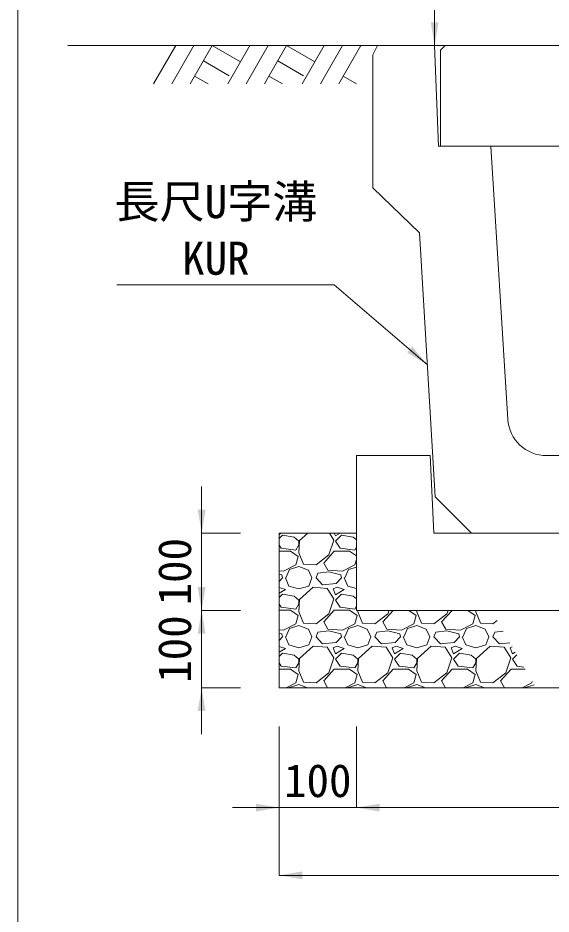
# Model space of a CAD drawing. Units: millimetres at full size, sheet at 1:40. Extents: x 206103 to 244503, y 883348 to 903496.
# Drawn here: x 240503 to 241192, y 890560 to 891718 of the extents above; entities that cross this region are included whole.
import ezdxf
from ezdxf.enums import TextEntityAlignment as Align

# ---------------------------------------------------------------- set-up
doc = ezdxf.new("R2010")
doc.units = ezdxf.units.MM
doc.header["$LTSCALE"] = 40
for name, color, linetype, lineweight in [('0_2', 7, 'Continuous', 20), ('図枠', 5, 'Continuous', 13), ('基礎ブロック', 2, 'Continuous', 13), ('基礎材', 7, 'Continuous', 15), ('寸法線', 7, 'Continuous', 13), ('引出線', 4, 'Continuous', 13), ('本体', 2, 'Continuous', 13), ('ﾊｯﾁﾝｸﾞ', 7, 'Continuous', 5)]:
    doc.layers.add(name, color=color, linetype=linetype, lineweight=lineweight)
doc.styles.add('ＭＳ ゴシック', font='')
doc.styles.get('ＭＳ ゴシック').set_extended_font_data('MS Gothic')

# ---------------------------------------------------------------- blocks, each defined once
blk = doc.blocks.new('filled_arrow')
at = {"color": 0, "linetype": 'Continuous', "lineweight": -2}
blk.add_solid([(7.5, 1.25), (0, 0), (7.5, -1.25)], dxfattribs=at)

msp = doc.modelspace()

# ---------------------------------------------------------------- linework, layer by layer
at = {"layer": '0_2'}
msp.add_line((240967.53, 891682.33), (240567.53, 891682.33), dxfattribs=at)
at = {"layer": '図枠'}
msp.add_line((240503.21, 903148.33), (240503.21, 883348.33), dxfattribs=at)
at = {"layer": '基礎ブロック', "lineweight": 20}
for p, q in [((241035.53, 891152.33), (240940.53, 891152.33)), ((240940.53, 891152.33), (240940.53, 891052.33)), ((241040.53, 891052.33), (241035.53, 891152.33)), ((240940.53, 891052.33), (240940.53, 890952.33)), ((241700.53, 891052.33), (241040.53, 891052.33)), ((240940.53, 890952.33), (241800.53, 890952.33))]:
    msp.add_line(p, q, dxfattribs=at)
at = {"layer": '基礎材'}
for p, q in [((240840.53, 891052.33), (240840.53, 890852.33)), ((240840.53, 890852.33), (241900.53, 890852.33))]:
    msp.add_line(p, q, dxfattribs=at)
at = {"layer": '基礎材', "lineweight": 13}
msp.add_line((240940.53, 891052.33), (240840.53, 891052.33), dxfattribs=at)
at = {"layer": '寸法線'}
for p, q in [((241041.53, 891682.33), (241041.53, 892582.33)), ((241546.53, 891682.33), (241041.53, 891682.33)), ((240740.53, 890892.33), (240740.53, 891112.33)), ((240790.53, 891052.33), (240740.53, 891052.33)), ((240740.53, 890792.33), (240740.53, 891012.33)), ((240790.53, 890952.33), (240740.53, 890952.33)), ((240790.53, 890952.33), (240740.53, 890952.33)), ((240790.53, 890852.33), (240740.53, 890852.33)), ((240840.53, 890802.33), (240840.53, 890697.39)), ((240840.53, 890802.33), (240840.53, 890609.89)), ((240940.53, 890802.33), (240940.53, 890697.39)), ((240940.53, 890802.33), (240940.53, 890697.39)), ((240780.53, 890697.39), (241000.53, 890697.39)), ((240940.53, 890697.39), (241800.53, 890697.39)), ((241900.53, 890609.89), (240840.53, 890609.89))]:
    msp.add_line(p, q, dxfattribs=at)
at = {"layer": '引出線'}
msp.add_lwpolyline([(241032.09, 891269.76), (240911.88, 891373.22), (240631.05, 891373.22)], dxfattribs=at)
at = {"layer": '本体'}
for p, q in [((240961.53, 891670.33), (240967.53, 891682.33)), ((240967.53, 891682.33), (241041.53, 891682.33)), ((241041.53, 891682.33), (241046.53, 891552.33)), ((240961.53, 891670.33), (240961.53, 891498.33)), ((241046.53, 891552.33), (241114.03, 891552.33)), ((241114.03, 891552.33), (241136.1, 891199.21)), ((240961.53, 891498.33), (241022.03, 891440.33)), ((241022.03, 891440.33), (241042.16, 891099.19)), ((241186, 891152.33), (241392.05, 891152.33)), ((241089.03, 891052.33), (241042.16, 891099.19)), ((241089.03, 891052.33), (241489.03, 891052.33))]:
    msp.add_line(p, q, dxfattribs=at)
at = {"layer": '本体', "lineweight": 20}
msp.add_lwpolyline([(241049.03, 891552.33), (241049.03, 891676.33), (241055.03, 891682.33), (241523.03, 891682.33), (241529.03, 891676.33), (241529.03, 891552.33)], close=True, dxfattribs=at)
at = {"layer": '本体'}
msp.add_arc((241186, 891202.33), 50, 183.57633, 270, dxfattribs=at)
at = {"layer": 'ﾊｯﾁﾝｸﾞ', "lineweight": 9}
for p, q in [((240706.97, 891682.33), (240678.32, 891632.71)), ((240730.59, 891682.33), (240701.94, 891632.71)), ((240754.21, 891682.33), (240725.56, 891632.71)), ((240754.21, 891682.33), (240790.78, 891661.22)), ((240802.97, 891682.33), (240774.32, 891632.71)), ((240826.59, 891682.33), (240797.94, 891632.71)), ((240850.21, 891682.33), (240821.56, 891632.71)), ((240850.21, 891682.33), (240886.78, 891661.22)), ((240898.97, 891682.33), (240870.32, 891632.71)), ((240922.59, 891682.33), (240893.94, 891632.71)), ((240946.21, 891682.33), (240917.56, 891632.71)), ((240742.79, 891662.55), (240776.2, 891643.26)), ((240838.79, 891662.55), (240872.2, 891643.26)), ((240731.37, 891642.76), (240748.78, 891632.71)), ((240827.37, 891642.76), (240844.78, 891632.71)), ((240923.37, 891642.76), (240940.78, 891632.71))]:
    msp.add_line(p, q, dxfattribs=at)
at = {"layer": 'ﾊｯﾁﾝｸﾞ'}
for p, q in [((240840.53, 891050.57), (240843.45, 891052.33)), ((240844.83, 891049.35), (240840.53, 891045.04)), ((240860.07, 891047.06), (240844.83, 891049.35)), ((240866.17, 891041.73), (240860.07, 891047.06)), ((240866.93, 891042.49), (240866.17, 891026.49)), ((240866.17, 891037.15), (240866.17, 891041.73)), ((240877.71, 891052.33), (240866.93, 891042.49)), ((240905.03, 891024.2), (240911.12, 891043.25)), ((240911.12, 891043.25), (240905.58, 891052.33)), ((240911.91, 891052.33), (240913.41, 891048.58)), ((240913.41, 891048.58), (240919.65, 891052.33)), ((240921.03, 891049.35), (240913.41, 891041.73)), ((240913.41, 891041.73), (240919.51, 891032.58)), ((240936.27, 891047.06), (240921.03, 891049.35)), ((240940.53, 891043.34), (240936.27, 891047.06)), ((240840.53, 891036.75), (240843.31, 891032.58)), ((240843.31, 891032.58), (240862.36, 891030.3)), ((240862.36, 891030.3), (240866.17, 891037.15)), ((240919.51, 891032.58), (240938.56, 891030.3)), ((240938.56, 891030.3), (240940.53, 891033.84)), ((240840.53, 891028.77), (240855.5, 891028.77)), ((240855.5, 891028.77), (240865.4, 891021.91)), ((240865.4, 891021.91), (240862.36, 891011.25)), ((240866.17, 891026.49), (240872.26, 891012.01)), ((240888.26, 891011.25), (240905.03, 891024.2)), ((240898.17, 891013.53), (240911.89, 891028.77)), ((240911.89, 891028.77), (240931.7, 891028.77)), ((240931.7, 891028.77), (240940.53, 891022.66)), ((240862.36, 891011.25), (240846.35, 891002.86)), ((240853.97, 891005.15), (240866.17, 891008.96)), ((240866.17, 891008.96), (240878.36, 891004.39)), ((240872.26, 891012.01), (240888.26, 891011.25)), ((240903.5, 891004.39), (240898.17, 891013.53)), ((240938.56, 891011.25), (240922.55, 891002.86)), ((240930.17, 891005.15), (240940.53, 891008.38)), ((240940.53, 891018.14), (240938.56, 891011.25)), ((240846.35, 891002.86), (240840.53, 891003.33)), ((240844.07, 890998.29), (240840.53, 890999.18)), ((240844.83, 890994.48), (240844.07, 890998.29)), ((240849.4, 890994.48), (240853.97, 891005.15)), ((240878.36, 891004.39), (240882.93, 890994.48)), ((240888.26, 890994.48), (240890.55, 891000.58)), ((240905.03, 891002.1), (240890.55, 891000.58)), ((240922.55, 891002.86), (240903.5, 891004.39)), ((240920.27, 890998.29), (240905.03, 891002.1)), ((240921.03, 890994.48), (240920.27, 890998.29)), ((240925.6, 890994.48), (240930.17, 891005.15)), ((240844.83, 890994.48), (240840.53, 890989.7)), ((240848.64, 890994.48), (240853.21, 890983.81)), ((240853.21, 890983.81), (240866.17, 890980)), ((240866.17, 890980), (240879.12, 890983.81)), ((240879.12, 890983.81), (240882.93, 890994.48)), ((240896.65, 890985.34), (240888.26, 890994.48)), ((240914.17, 890986.86), (240896.65, 890985.34)), ((240921.03, 890994.48), (240914.17, 890986.86)), ((240924.84, 890994.48), (240929.41, 890983.81)), ((240929.41, 890983.81), (240940.53, 890980.55)), ((240848.64, 890979.24), (240840.53, 890981.95)), ((240840.53, 890974.37), (240848.64, 890979.24)), ((240844.83, 890973.15), (240840.53, 890968.84)), ((240860.07, 890970.86), (240844.83, 890973.15)), ((240884.45, 890982.29), (240866.93, 890966.29)), ((240902.74, 890980.77), (240884.45, 890982.29)), ((240911.12, 890967.05), (240902.74, 890980.77)), ((240915.7, 890982.29), (240910.36, 890980)), ((240910.36, 890980), (240913.41, 890972.38)), ((240913.41, 890972.38), (240924.84, 890979.24)), ((240921.03, 890973.15), (240913.41, 890965.53)), ((240924.84, 890979.24), (240915.7, 890982.29)), ((240936.27, 890970.86), (240921.03, 890973.15)), ((240840.53, 890960.55), (240843.31, 890956.38)), ((240866.17, 890965.53), (240860.07, 890970.86)), ((240862.36, 890954.1), (240866.17, 890960.95)), ((240866.93, 890966.29), (240866.17, 890950.29)), ((240866.17, 890960.95), (240866.17, 890965.53)), ((240905.03, 890948), (240911.12, 890967.05)), ((240913.41, 890965.53), (240919.51, 890956.38)), ((240940.53, 890967.14), (240936.27, 890970.86)), ((240840.53, 890952.57), (240855.5, 890952.57)), ((240843.31, 890956.38), (240862.36, 890954.1)), ((240855.5, 890952.57), (240865.4, 890945.71)), ((240866.17, 890950.29), (240872.26, 890935.81)), ((240898.17, 890937.33), (240911.89, 890952.57)), ((240911.89, 890952.57), (240931.7, 890952.57)), ((240919.51, 890956.38), (240938.56, 890954.1)), ((240931.7, 890952.57), (240941.6, 890945.71)), ((240938.56, 890954.1), (240940.53, 890957.64)), ((240942.46, 890952.33), (240942.37, 890950.29)), ((240942.37, 890950.29), (240948.46, 890935.81)), ((240974.37, 890937.33), (240987.87, 890952.33)), ((240981.23, 890948), (240982.61, 890952.33)), ((241008.25, 890952.33), (241017.8, 890945.71)), ((241018.66, 890952.33), (241018.57, 890950.29)), ((241018.57, 890950.29), (241024.66, 890935.81)), ((241050.57, 890937.33), (241064.07, 890952.33)), ((241057.43, 890948), (241058.81, 890952.33)), ((241084.45, 890952.33), (241094, 890945.71)), ((241094.86, 890952.33), (241094.77, 890950.29)), ((241094.77, 890950.29), (241100.86, 890935.81)), ((240865.4, 890945.71), (240862.36, 890935.05)), ((240888.26, 890935.05), (240905.03, 890948)), ((240903.5, 890928.19), (240898.17, 890937.33)), ((240941.6, 890945.71), (240938.56, 890935.05)), ((240964.46, 890935.05), (240981.23, 890948)), ((240979.7, 890928.19), (240974.37, 890937.33)), ((241017.8, 890945.71), (241014.76, 890935.05)), ((241040.66, 890935.05), (241057.43, 890948)), ((241055.9, 890928.19), (241050.57, 890937.33)), ((241094, 890945.71), (241090.96, 890935.05)), ((241116.86, 890935.05), (241122.16, 890939.14)), ((240846.35, 890926.66), (240840.53, 890927.13)), ((240862.36, 890935.05), (240846.35, 890926.66)), ((240849.4, 890918.28), (240853.97, 890928.95)), ((240853.97, 890928.95), (240866.17, 890932.76)), ((240866.17, 890932.76), (240878.36, 890928.19)), ((240872.26, 890935.81), (240888.26, 890935.05)), ((240878.36, 890928.19), (240882.93, 890918.28)), ((240905.03, 890925.9), (240890.55, 890924.38)), ((240922.55, 890926.66), (240903.5, 890928.19)), ((240920.27, 890922.09), (240905.03, 890925.9)), ((240938.56, 890935.05), (240922.55, 890926.66)), ((240925.6, 890918.28), (240930.17, 890928.95)), ((240930.17, 890928.95), (240942.37, 890932.76)), ((240942.37, 890932.76), (240954.56, 890928.19)), ((240948.46, 890935.81), (240964.46, 890935.05)), ((240954.56, 890928.19), (240959.13, 890918.28)), ((240981.23, 890925.9), (240966.75, 890924.38)), ((240998.75, 890926.66), (240979.7, 890928.19)), ((240996.47, 890922.09), (240981.23, 890925.9)), ((241014.76, 890935.05), (240998.75, 890926.66)), ((241001.8, 890918.28), (241006.37, 890928.95)), ((241006.37, 890928.95), (241018.57, 890932.76)), ((241018.57, 890932.76), (241030.76, 890928.19)), ((241024.66, 890935.81), (241040.66, 890935.05)), ((241030.76, 890928.19), (241035.33, 890918.28)), ((241057.43, 890925.9), (241042.95, 890924.38)), ((241074.95, 890926.66), (241055.9, 890928.19)), ((241072.67, 890922.09), (241057.43, 890925.9)), ((241090.96, 890935.05), (241074.95, 890926.66)), ((241078, 890918.28), (241082.57, 890928.95)), ((241082.57, 890928.95), (241094.77, 890932.76)), ((241094.77, 890932.76), (241106.96, 890928.19)), ((241100.86, 890935.81), (241116.86, 890935.05)), ((241106.96, 890928.19), (241111.53, 890918.28)), ((240844.07, 890922.09), (240840.53, 890922.98)), ((240844.83, 890918.28), (240840.53, 890913.5)), ((240844.83, 890918.28), (240844.07, 890922.09)), ((240848.64, 890918.28), (240853.21, 890907.61)), ((240879.12, 890907.61), (240882.93, 890918.28)), ((240888.26, 890918.28), (240890.55, 890924.38)), ((240896.65, 890909.14), (240888.26, 890918.28)), ((240921.03, 890918.28), (240914.17, 890910.66)), ((240921.03, 890918.28), (240920.27, 890922.09)), ((240924.84, 890918.28), (240929.41, 890907.61)), ((240955.32, 890907.61), (240959.13, 890918.28)), ((240964.46, 890918.28), (240966.75, 890924.38)), ((240972.85, 890909.14), (240964.46, 890918.28)), ((240997.23, 890918.28), (240990.37, 890910.66)), ((240997.23, 890918.28), (240996.47, 890922.09)), ((241001.04, 890918.28), (241005.61, 890907.61)), ((241031.52, 890907.61), (241035.33, 890918.28)), ((241040.66, 890918.28), (241042.95, 890924.38)), ((241049.05, 890909.14), (241040.66, 890918.28)), ((241073.43, 890918.28), (241066.57, 890910.66)), ((241073.43, 890918.28), (241072.67, 890922.09)), ((241077.24, 890918.28), (241081.81, 890907.61)), ((241107.72, 890907.61), (241111.53, 890918.28)), ((241116.86, 890918.28), (241119.15, 890924.38)), ((241125.25, 890909.14), (241116.86, 890918.28)), ((241130.02, 890925.52), (241119.15, 890924.38)), ((240848.64, 890903.04), (240840.53, 890905.75)), ((240840.53, 890898.17), (240848.64, 890903.04)), ((240853.21, 890907.61), (240866.17, 890903.8)), ((240866.17, 890903.8), (240879.12, 890907.61)), ((240884.45, 890906.09), (240866.93, 890890.09)), ((240902.74, 890904.57), (240884.45, 890906.09)), ((240914.17, 890910.66), (240896.65, 890909.14)), ((240911.12, 890890.85), (240902.74, 890904.57)), ((240915.7, 890906.09), (240910.36, 890903.8)), ((240910.36, 890903.8), (240913.41, 890896.18)), ((240913.41, 890896.18), (240924.84, 890903.04)), ((240924.84, 890903.04), (240915.7, 890906.09)), ((240929.41, 890907.61), (240942.37, 890903.8)), ((240942.37, 890903.8), (240955.32, 890907.61)), ((240960.65, 890906.09), (240943.13, 890890.09)), ((240978.94, 890904.57), (240960.65, 890906.09)), ((240990.37, 890910.66), (240972.85, 890909.14)), ((240987.32, 890890.85), (240978.94, 890904.57)), ((240991.9, 890906.09), (240986.56, 890903.8)), ((240986.56, 890903.8), (240989.61, 890896.18)), ((240989.61, 890896.18), (241001.04, 890903.04)), ((241001.04, 890903.04), (240991.9, 890906.09)), ((241005.61, 890907.61), (241018.57, 890903.8)), ((241018.57, 890903.8), (241031.52, 890907.61)), ((241036.85, 890906.09), (241019.33, 890890.09)), ((241055.14, 890904.57), (241036.85, 890906.09)), ((241066.57, 890910.66), (241049.05, 890909.14)), ((241063.52, 890890.85), (241055.14, 890904.57)), ((241068.1, 890906.09), (241062.76, 890903.8)), ((241062.76, 890903.8), (241065.81, 890896.18)), ((241065.81, 890896.18), (241077.24, 890903.04)), ((241077.24, 890903.04), (241068.1, 890906.09)), ((241081.81, 890907.61), (241094.77, 890903.8)), ((241094.77, 890903.8), (241107.72, 890907.61)), ((241113.05, 890906.09), (241095.53, 890890.09)), ((241131.34, 890904.57), (241113.05, 890906.09)), ((241138.8, 890910.32), (241125.25, 890909.14)), ((241139.72, 890890.85), (241131.34, 890904.57)), ((241141.84, 890905.04), (241138.96, 890903.8)), ((241138.96, 890903.8), (241142.01, 890896.18)), ((240844.83, 890896.95), (240840.53, 890892.64)), ((240860.07, 890894.66), (240844.83, 890896.95)), ((240866.17, 890889.33), (240860.07, 890894.66)), ((240921.03, 890896.95), (240913.41, 890889.33)), ((240936.27, 890894.66), (240921.03, 890896.95)), ((240942.37, 890889.33), (240936.27, 890894.66)), ((240997.23, 890896.95), (240989.61, 890889.33)), ((241012.47, 890894.66), (240997.23, 890896.95)), ((241018.57, 890889.33), (241012.47, 890894.66)), ((241073.43, 890896.95), (241065.81, 890889.33)), ((241088.67, 890894.66), (241073.43, 890896.95)), ((241094.77, 890889.33), (241088.67, 890894.66)), ((241142.01, 890896.18), (241145.68, 890898.39)), ((241147.66, 890894.97), (241142.01, 890889.33)), ((240840.53, 890884.35), (240843.31, 890880.18)), ((240843.31, 890880.18), (240862.36, 890877.9)), ((240862.36, 890877.9), (240866.17, 890884.75)), ((240866.93, 890890.09), (240866.17, 890874.09)), ((240866.17, 890884.75), (240866.17, 890889.33)), ((240905.03, 890871.8), (240911.12, 890890.85)), ((240913.41, 890889.33), (240919.51, 890880.18)), ((240919.51, 890880.18), (240938.56, 890877.9)), ((240938.56, 890877.9), (240942.37, 890884.75)), ((240943.13, 890890.09), (240942.37, 890874.09)), ((240942.37, 890884.75), (240942.37, 890889.33)), ((240981.23, 890871.8), (240987.32, 890890.85)), ((240989.61, 890889.33), (240995.71, 890880.18)), ((240995.71, 890880.18), (241014.76, 890877.9)), ((241014.76, 890877.9), (241018.57, 890884.75)), ((241019.33, 890890.09), (241018.57, 890874.09)), ((241018.57, 890884.75), (241018.57, 890889.33)), ((241057.43, 890871.8), (241063.52, 890890.85)), ((241065.81, 890889.33), (241071.91, 890880.18)), ((241071.91, 890880.18), (241090.96, 890877.9)), ((241090.96, 890877.9), (241094.77, 890884.75)), ((241095.53, 890890.09), (241094.77, 890874.09)), ((241094.77, 890884.75), (241094.77, 890889.33)), ((241133.63, 890871.8), (241139.72, 890890.85)), ((241142.01, 890889.33), (241148.11, 890880.18)), ((241148.11, 890880.18), (241156.8, 890879.14)), ((240840.53, 890876.37), (240855.5, 890876.37)), ((240855.5, 890876.37), (240865.4, 890869.51)), ((240865.4, 890869.51), (240862.36, 890858.85)), ((240866.17, 890874.09), (240872.26, 890859.61)), ((240888.26, 890858.85), (240905.03, 890871.8)), ((240898.17, 890861.13), (240911.89, 890876.37)), ((240911.89, 890876.37), (240931.7, 890876.37)), ((240931.7, 890876.37), (240941.6, 890869.51)), ((240941.6, 890869.51), (240938.56, 890858.85)), ((240942.37, 890874.09), (240948.46, 890859.61)), ((240964.46, 890858.85), (240981.23, 890871.8)), ((240974.37, 890861.13), (240988.09, 890876.37)), ((240988.09, 890876.37), (241007.9, 890876.37)), ((241007.9, 890876.37), (241017.8, 890869.51)), ((241017.8, 890869.51), (241014.76, 890858.85)), ((241018.57, 890874.09), (241024.66, 890859.61)), ((241040.66, 890858.85), (241057.43, 890871.8)), ((241050.57, 890861.13), (241064.29, 890876.37)), ((241064.29, 890876.37), (241084.1, 890876.37)), ((241084.1, 890876.37), (241094, 890869.51)), ((241094, 890869.51), (241090.96, 890858.85)), ((241094.77, 890874.09), (241100.86, 890859.61)), ((241116.86, 890858.85), (241133.63, 890871.8)), ((241126.77, 890861.13), (241140.49, 890876.37)), ((241140.49, 890876.37), (241158.4, 890876.37)), ((240862.36, 890858.85), (240849.92, 890852.33)), ((240853.97, 890852.75), (240866.17, 890856.56)), ((240866.17, 890856.56), (240877.45, 890852.33)), ((240872.26, 890859.61), (240888.26, 890858.85)), ((240903.31, 890852.33), (240898.17, 890861.13)), ((240938.56, 890858.85), (240926.12, 890852.33)), ((240930.17, 890852.75), (240942.37, 890856.56)), ((240942.37, 890856.56), (240953.65, 890852.33)), ((240948.46, 890859.61), (240964.46, 890858.85)), ((240979.51, 890852.33), (240974.37, 890861.13)), ((241014.76, 890858.85), (241002.32, 890852.33)), ((241006.37, 890852.75), (241018.57, 890856.56)), ((241018.57, 890856.56), (241029.85, 890852.33)), ((241024.66, 890859.61), (241040.66, 890858.85)), ((241055.71, 890852.33), (241050.57, 890861.13)), ((241090.96, 890858.85), (241078.52, 890852.33)), ((241082.57, 890852.75), (241094.77, 890856.56)), ((241094.77, 890856.56), (241106.05, 890852.33)), ((241100.86, 890859.61), (241116.86, 890858.85)), ((241131.91, 890852.33), (241126.77, 890861.13)), ((241167.16, 890858.85), (241154.72, 890852.33)), ((241158.77, 890852.75), (241170.01, 890856.26)), ((241167.61, 890860.42), (241167.16, 890858.85)), ((240853.8, 890852.33), (240853.97, 890852.75)), ((240930, 890852.33), (240930.17, 890852.75)), ((241006.2, 890852.33), (241006.37, 890852.75)), ((241082.4, 890852.33), (241082.57, 890852.75)), ((241158.6, 890852.33), (241158.77, 890852.75))]:
    msp.add_line(p, q, dxfattribs=at)

# ---------------------------------------------------------------- block references
at = {"layer": '寸法線', "xscale": 4, "yscale": 4}
for p, rotation in [((241041.53, 891682.33), 90), ((240740.53, 891052.33), 90), ((240740.53, 890952.33), 90), ((240740.53, 890952.33), 270), ((240740.53, 890852.33), 270), ((240840.53, 890697.39), 180)]:
    msp.add_blockref('filled_arrow', p, dxfattribs=dict(at, rotation=rotation))
for p in [(240940.53, 890697.39), (240940.53, 890697.39), (240840.53, 890609.89)]:
    msp.add_blockref('filled_arrow', p, dxfattribs=at)
at = {"layer": '引出線', "xscale": 4, "yscale": 4, "rotation": 139.3}
msp.add_blockref('filled_arrow', (241032.09, 891269.76), dxfattribs=at)

# ---------------------------------------------------------------- texts
at = {"layer": '寸法線', "style": 'ＭＳ ゴシック'}
for p in [(240705.53, 891002.33), (240705.53, 890902.33)]:
    msp.add_text('100', height=42.72, rotation=90, dxfattribs=at).set_placement(p, align=Align.MIDDLE_CENTER)
msp.add_text('100', height=42.72, dxfattribs=at).set_placement((240890.53, 890732.39), align=Align.MIDDLE_CENTER)
at = {"layer": '引出線', "style": 'ＭＳ ゴシック'}
for s, p in [('長尺U字溝', (240627.85, 891446.46)), ('KUR', (240715.26, 891373.33))]:
    msp.add_text(s, height=42.72, dxfattribs=at).set_placement(p, align=Align.BOTTOM_LEFT)

doc.saveas('drawing.dxf')
